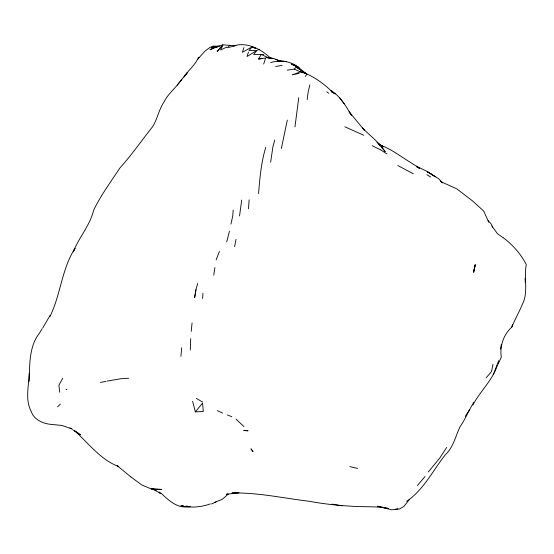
<?xml version="1.0" encoding="UTF-8"?>
<svg xmlns="http://www.w3.org/2000/svg" width="554" height="554" viewBox="0 0 554 554"><rect width="100%" height="100%" fill="white"/><g stroke="black" fill="none" stroke-linecap="round" stroke-linejoin="round"><path stroke-width="0.83" d="M29.258 377.26L29.348 373.161C28.766 385.833 24.937 399.635 31.225 411.463C33.932 419.87 43.371 423.803 51.536 424.44L61.785 425.424L71.431 428.72M190.285 350.1L190.714 338.646M498.101 364.186L501.301 357.143C499.57 346.188 503.558 334.512 511.82 327.075C515.04 319.298 519.153 311.937 522.45 304.194C528.641 291.944 523.606 277.651 526.3 264.57C520.892 254.037 512.72 244.778 503.323 237.804M202.632 298.495L202.93 293.357M248.524 208.83L249.127 199.793M233.186 210.111L232.735 216.025L230.942 224.031M258.552 193.609C259.847 178.035 261.163 162.322 265.775 147.309M294.963 126.894L298.765 97.677M180.895 356.361L181.698 347.767M191.213 331.396L192.079 322.934M239.536 215.998L241.71 200.049M270.643 162.19L272.949 146.54L274.736 140.1M307.165 99.609L308.218 91.562L309.873 84.845M213.733 275.248L214.938 267.54M500.574 349.041L501.294 344.657M195.971 289.666L194.662 297.519L195.887 289.853L197.702 283.482M287.297 120.1L281.363 148.493M492.97 364.29L491.543 371.519L486.08 377.911M234.605 246.613L236.039 239.397M473.511 272.014L475.138 264.757L473.836 272.243L473.511 272.014L475.374 264.888M183.942 77.082C188.263 70.192 195.403 64.963 198.457 57.415L199.302 57.381L205.146 50.968L210.229 47.27L213.061 46.03L218.179 46.252M229.46 231.122L226.731 241.835M511.82 327.075L512.526 324.741M248.462 52.048L247.07 56.522L256.544 50.629L249.044 50.504L251.931 46.979L242.327 52.311L243.933 47.561M263.683 64.056L265.636 57.997L258.566 59.015L261.225 54.527L263.725 54.5M49.86 316.701C60.788 294.832 61.577 268.925 75.067 248.331L73.239 251.855C78.98 237.403 90.018 225.443 93.668 210.132C100.89 195.223 110.814 181.781 119.913 167.987C131.7 154.933 141.672 140.46 152.606 126.693C157.468 118.951 158.79 109.685 163.936 102.095C167.696 94.318 174.538 89 179.641 82.2M493.33 374.76L498.669 360.612M216.143 259.833L219.432 251.391M235.866 45.698L222.909 44.874L220.534 49.998L226.662 47.145M497.367 365.266C492.444 380.376 480.179 391.242 472.86 405.009M473.725 402.439C468.753 410.362 465.305 419.163 460 426.871C455.416 436.386 453.352 447.424 445.222 454.882C432.819 470.623 423.658 489.847 406.643 501.301M62.74 378.216L58.918 385.224L59.714 392.267M50.019 315.524L42.762 327.996M446.697 447.397L439.703 458.151L428.36 471.883M42.111 328.751L39.209 333.48C28.836 346.894 29.826 365.266 29.085 381.401M465.284 416.373L469.723 409.42M186.04 74.589L187.46 72.408L177.142 85.094M305.212 76.528L306.881 74.132M425.008 476.509L417.335 485.636M198.041 59.167L199.302 57.381M180.147 81.59L181.837 79.582M409.42 499.542L403.852 506.439L399.642 508.974L391.588 509.825L377.613 506.204L388.43 508.489C375.723 505.899 362.745 507.242 349.934 506.1C336.23 505.366 322.601 503.724 309.07 501.259C283.385 498.198 257.97 492.416 231.939 493.005L237.465 492.776M195.333 411.871L202.563 403.077L203.297 411.449L195.333 411.871L192.612 401.276M222.66 45.123L217.154 51.439L222.909 44.874L216.379 47.083M287.173 70.123L294.25 69.125L296.252 67.089L305.337 73.149L297.997 67.034L291.425 64.084L298.62 67.456C290.725 61.092 280.31 59.777 270.677 62.554M57.561 406.858L60.365 404.088M228.213 494.126L222.196 499.376L214.841 502.249M233.774 45.968C246.551 41.495 261.627 49.271 270.601 58.295M216.926 46.55L210.001 49.638L219.502 45.899L211.289 47.54L215.229 47.048M259.355 49.216L256.634 50.608L253.684 54.5L261.1 54.59M228.193 46.432L230.492 45.359M211.496 503.981L216.247 501.862M227.985 493.843L226.33 494.334L239.003 492.755M210.395 503.87C200.901 507.263 190.784 508.073 180.943 505.684L183.485 505.878M227.05 47.755L234.259 46.072M299.015 73.391L292.152 74.866L300.739 71.778C313.142 75.489 323.848 83.786 333.141 92.615L331.714 91.659M100.468 382.468L106.146 381.304M107.358 381.048L121.007 378.721L128.687 378.244M275.691 66.542L282.152 65.31M395.258 509.251L397.772 508.807M66.03 389.58L66.923 389.427M188.589 506.862L190.271 506.585M216.801 46.855L218.38 46.654M258.566 59.015L261.876 58.606M188.706 506.647C177.446 508.821 168.638 500.297 161.103 493.254M277.561 61.446L286.508 61.501L278.794 60.663L273.364 58.433L266.107 57.533L273.78 58.565L268.496 57.796L261.606 54.624M186.026 506.065L187.723 506.19M332.137 504.119L342.102 505.864M349.844 466.606L357.711 468.442M278.794 60.663L280.31 61.196M227.396 414.939L231.731 416.691M294.25 69.125L302.893 72.913M344.886 126.79L363.77 135.252M275.864 59.257L280.324 61.148M255.685 48.53L252.077 46.855L255.685 48.33M217.362 410.646L222.576 413.083M397.793 165.507L413.367 173.797M372.094 145.66L380.584 149.85M69.901 427.958L72.837 429.468M159.22 492.104L160.376 493.309L152.904 489.127M378.375 143.978L379.836 144.802M379.587 144.552L382.592 146.256L380.563 145.21C391.74 149.213 400.861 156.72 410.943 162.675L410.978 162.696C418.575 168.236 427.91 170.729 435.229 176.74L427.328 171.775L438.671 178.741L442.417 182.924L440.638 181.068L442.466 182.37L456.704 188.803L472.458 200.867L483.649 211.012L488.801 222.327M331.569 91.812L335.094 93.841L331.597 91.535M419.475 168.347L416.594 166.671L419.371 168.34M196.324 398.374L202.522 402.031M379.538 144.642L383.223 146.886L376.997 142.385M426.899 174.683L430.666 177.024M380.792 149.982L386.955 153.901M153.326 488.766L156.055 490.567L153.894 489.203L151.498 488.981L161.74 489.417L151.443 488.981L141.969 485.082L130.966 477.001M296.252 67.089L305.337 73.149M73.571 430.209L80.503 434.862L74.097 430.396C88.377 442.881 100.205 459.64 118.722 466.572L117.323 465.609M297.997 67.034L299.686 68.197M326.756 91.874L328.73 93.224M378.029 143.465L379.933 144.774M330.364 90.323C340.246 95.71 345.703 105.98 351.437 115.211L349.089 111.763L364.677 130.592L362.323 127.967C370.204 135.723 379.047 142.33 385.252 151.671L381.581 147.516M503.018 237.631L497.409 233.643L491.952 226.053M117.24 465.727L130.751 476.821M306.674 74.174L303.959 72.138L305.192 73.253M296.695 66.702L293.786 64.451L296.515 66.556M298.551 68.135L299.915 69.188M236.018 419.143L243.947 426.573M159.199 492.167L160.376 493.309M488.074 220.617L490.92 223.567L492.638 227.112M379.4 145.01L380.487 146.263M339.27 97.324L344.186 103.847M525.033 278.572L525.31 282.623M247.936 430.783L243.871 430.5L247.936 430.783M251.031 448.934L252.956 451.462L251.031 448.934"/></g></svg>
